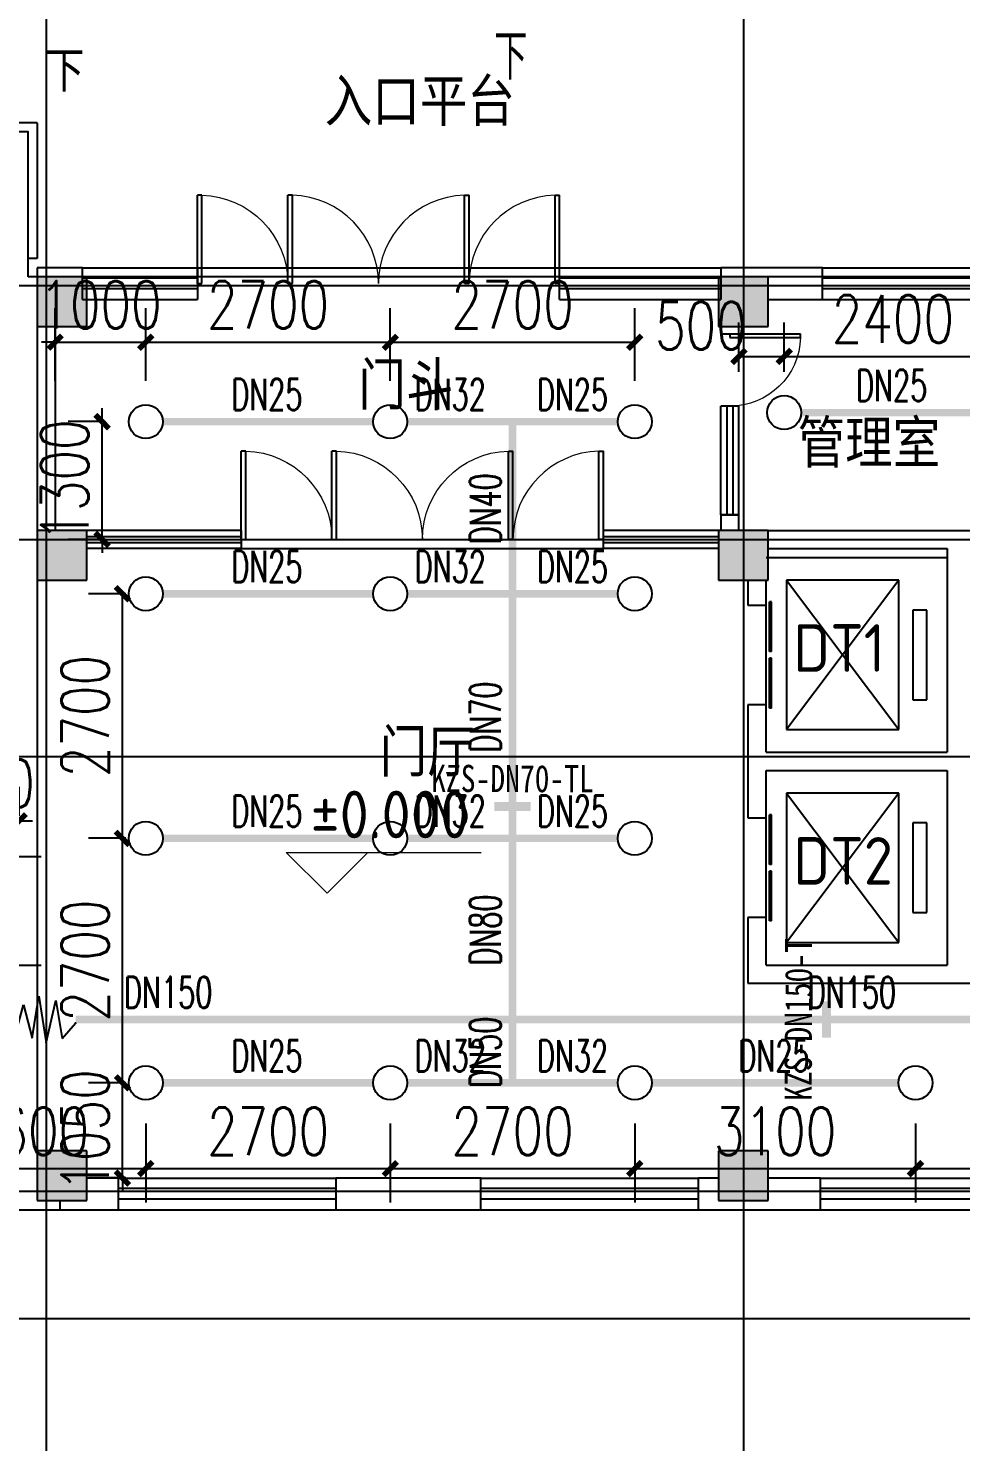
# Model space of a CAD drawing. Extents: x 0 to 2838408, y -923048 to 203859.
# Drawn here: x 2729365 to 2739663, y -204254 to -188649 of the extents above; entities that cross this region are included whole.
import ezdxf
from ezdxf.enums import TextEntityAlignment as Align

# ---------------------------------------------------------------- set-up
doc = ezdxf.new("R2010")
doc.units = 0
doc.header["$LTSCALE"] = 1000
doc.layers.add('A-ANNO-IDEN', color=3, linetype='Continuous', lineweight=0)
doc.layers.add('A-ANNO-IDEN-LEVL', color=3, linetype='Continuous', lineweight=0)
doc.layers.add('A-ANNO-TXT', color=7, linetype='Continuous', lineweight=0, plot=False)
for name, color, linetype in [('COLUMN', 9, 'Continuous'), ('DIM_喷淋', 3, 'Continuous'), ('DOTE', 8, 'Continuous'), ('E2-楼梯、坡道', 52, 'Continuous'), ('EQUIP_喷头', 7, 'Continuous'), ('EVTR', 2, 'Continuous'), ('fur', 253, 'Continuous'), ('GROUND', 2, 'Continuous'), ('PIPE-喷淋', 6, 'Continuous'), ('PUB_HATCH', 8, 'Continuous'), ('PUB_TEXT', 7, 'Continuous'), ('TEXT_喷淋', 7, 'Continuous'), ('TWT_DIM', 3, 'Continuous'), ('VALVE_喷淋', 7, 'Continuous'), ('WALL', 9, 'Continuous'), ('WINDOW', 4, 'Continuous'), ('XREF', 8, 'Continuous'), ('抗震支吊架', 2, 'Continuous')]:
    doc.layers.add(name, color=color, linetype=linetype)
doc.styles.add('-黑体_T3', font='', dxfattribs={"width": 0.8})
doc.styles.add('_TCH_DIM', font='SIMPLEX', dxfattribs={"bigfont": 'GBCBIG'})
doc.styles.add('_TCH_DIM_T3', font='SIMPLEX', dxfattribs={"width": 0.75, "bigfont": 'HZTXT'})
doc.styles.add('_TWT_PIPEDN', font='SIMPLEX', dxfattribs={"width": 0.8, "height": 2.3, "bigfont": 'HZTXT'})
doc.styles.add('kzcad', font='', dxfattribs={"width": 0.8})
doc.styles.get("Standard").update_dxf_attribs({"font": 'geniso.shx', "bigfont": 'hztxt.shx'})
doc.styles.get('-黑体_T3').set_extended_font_data('SimHei')
doc.styles.get('kzcad').set_extended_font_data('SimSun')
doc.dimstyles.new('_TWT_ARCH&&150', dxfattribs={"dimtxt": 525, "dimasz": 150, "dimexe": 375, "dimexo": 450, "dimgap": 150, "dimtad": 1, "dimdec": 0, "dimzin": 0, "dimdsep": 46, "dimtxsty": '_TCH_DIM_T3', "dimblk": 'ARCHTICK', "dimcen": 0.09, "dimclrt": 7, "dimazin": 2, "dimtfac": 1, "dimtdec": 0, "dimtix": 1, "dimtmove": 2, "dimatfit": 3, "dimfxl": 1, "dimtolj": 1, "dimtzin": 0, "dimarcsym": 0})

# ---------------------------------------------------------------- blocks, each defined once
blk = doc.blocks.new('$WINLIB2D$00000001')
at = {"color": 0}
for points in [[(-0.5, 0.5), (-0.5, -0.5)], [(-0.5, 0.5), (0.5, 0.5)], [(0.5, -0.5), (0.5, 0.5)], [(0.5, 0.1667), (-0.5, 0.1667)], [(0.5, -0.1667), (-0.5, -0.1667)], [(-0.5, -0.5), (0.5, -0.5)]]:
    blk.add_lwpolyline(points, dxfattribs=at)
blk = doc.blocks.new('$DORLIB2D$00000127')
at = {"color": 0}
for points in [[(-0.533, 0.795), (-0.533, 0.69)], [(-0.033, 0.795), (-0.533, 0.795)], [(-0.033, 0.795), (-0.033, 0.69)], [(0.533, 0.795), (0.033, 0.795)], [(0.033, 0.795), (0.033, 0.69)], [(0.533, 0.795), (0.533, 0.69)], [(-0.033, 0.69), (-0.533, 0.69)], [(0.533, 0.69), (0.033, 0.69)], [(0.5, 0.5), (-0.5, 0.5)]]:
    blk.add_lwpolyline(points, dxfattribs=at)
blk = doc.blocks.new('$DorLib2D$00000001')
for p, q in [((0.45, 0.975), (0.5, 0.975)), ((0.45, 0), (0.45, 0.975)), ((0.5, 0), (0.5, 0.975)), ((0.5, 0), (0.45, 0))]:
    blk.add_line(p, q)
at = {"lineweight": 13}
blk.add_arc((0.475, 0), 0.975, 91.4693, 180, dxfattribs=at)
blk = doc.blocks.new('$DorLib2D$00000002')
for p, q in [((-0.5, 0), (-0.5, 0.4875)), ((-0.475, 0.4875), (-0.5, 0.4875)), ((-0.475, 0), (-0.475, 0.4875)), ((0.475, 0), (0.475, 0.4875)), ((0.475, 0.4875), (0.5, 0.4875)), ((0.5, 0), (0.5, 0.4875)), ((-0.5, 0), (-0.475, 0)), ((0.5, 0), (0.475, 0))]:
    blk.add_line(p, q)
at = {"lineweight": 13}
for centre, start, end in [((-0.4875, 0), 0, 88.53072), ((0.4875, 0), 91.46928, 180)]:
    blk.add_arc(centre, 0.4875, start, end, dxfattribs=at)
blk = doc.blocks.new('1F1')
at = {"layer": 'PUB_HATCH'}
for points in [[(2393966.7, -191392.2), (2393416.7, -191392.2), (2393416.7, -191942.2), (2393966.7, -191942.2)], [(2401491.7, -191392.2), (2400941.7, -191392.2), (2400941.7, -191942.2), (2401491.7, -191942.2)], [(2393966.7, -194192.2), (2393416.7, -194192.2), (2393416.7, -194742.2), (2393966.7, -194742.2)], [(2401491.7, -194192.2), (2400941.7, -194192.2), (2400941.7, -194742.2), (2401491.7, -194742.2)], [(2393966.7, -201042.2), (2393416.7, -201042.2), (2393416.7, -201592.2), (2393966.7, -201592.2)], [(2401491.7, -201042.2), (2400941.7, -201042.2), (2400941.7, -201592.2), (2401491.7, -201592.2)]]:
    blk.add_hatch(color=256, dxfattribs=at).paths.add_polyline_path(points)
blk.add_line((2401466.7, -194492.2), (2403466.7, -194492.2))
at = {"layer": 'A-ANNO-IDEN'}
blk.add_lwpolyline([(2393350.3, -189042.2, 0, 0, 0), (2388316.7, -189042.2, 0, 120, 0), (2388766.7, -189042.2, 0, 0, 0)], format="xyseb", dxfattribs=at)
at = {"layer": 'A-ANNO-IDEN-LEVL'}
for p, q in [((2396618.7, -198198.7), (2396168.7, -197748.7)), ((2396168.7, -197748.7), (2398319.6, -197748.7)), ((2396618.7, -198198.7), (2397068.7, -197748.7))]:
    blk.add_line(p, q, dxfattribs=at)
at = {"layer": 'COLUMN'}
for p, q in [((2393966.7, -191392.2), (2393416.7, -191392.2)), ((2393416.7, -191392.2), (2393416.7, -191942.2)), ((2393966.7, -191942.2), (2393966.7, -191392.2)), ((2401491.7, -191392.2), (2400941.7, -191392.2)), ((2400941.7, -191392.2), (2400941.7, -191942.2)), ((2401491.7, -191942.2), (2401491.7, -191392.2)), ((2393416.7, -191942.2), (2393966.7, -191942.2)), ((2400941.7, -191942.2), (2401491.7, -191942.2)), ((2393966.7, -194192.2), (2393416.7, -194192.2)), ((2393416.7, -194192.2), (2393416.7, -194742.2)), ((2393966.7, -194742.2), (2393966.7, -194192.2)), ((2401491.7, -194192.2), (2400941.7, -194192.2)), ((2400941.7, -194192.2), (2400941.7, -194742.2)), ((2401491.7, -194742.2), (2401491.7, -194192.2)), ((2393416.7, -194742.2), (2393966.7, -194742.2)), ((2400941.7, -194742.2), (2401491.7, -194742.2)), ((2393966.7, -201042.2), (2393416.7, -201042.2)), ((2393416.7, -201042.2), (2393416.7, -201592.2)), ((2393966.7, -201592.2), (2393966.7, -201042.2)), ((2401491.7, -201042.2), (2400941.7, -201042.2)), ((2400941.7, -201042.2), (2400941.7, -201592.2)), ((2401491.7, -201592.2), (2401491.7, -201042.2)), ((2393416.7, -201592.2), (2393966.7, -201592.2)), ((2400941.7, -201592.2), (2401491.7, -201592.2))]:
    blk.add_line(p, q, dxfattribs=at)
at = {"layer": 'DOTE'}
for p, q in [((2393516.7, -187892.2), (2393516.7, -271092.2)), ((2401216.7, -187892.2), (2401216.7, -271092.2)), ((2453916.7, -191492.2), (2343216.7, -191492.2)), ((2392758.5, -194292.2), (2405723.1, -194292.2)), ((2453916.7, -196692.2), (2343216.7, -196692.2)), ((2453916.7, -201492.2), (2343216.7, -201492.2))]:
    blk.add_line(p, q, dxfattribs=at)
at = {"layer": 'E2-楼梯、坡道'}
blk.add_lwpolyline([(2393316.7, -191392.2), (2393316.7, -189792.2), (2393116.7, -189792.2), (2393116.7, -188292.2), (2404816.7, -188292.2), (2404816.7, -189792.2), (2404576.7, -189792.2), (2404566.7, -191392.2)], close=True, dxfattribs=at)
at = {"layer": 'EVTR'}
for p, q in [((2402931.7, -194742.2), (2401691.7, -194742.2)), ((2401691.7, -194742.2), (2401691.7, -196392.2)), ((2402931.7, -194742.2), (2401691.7, -196392.2)), ((2401691.7, -194742.2), (2402931.7, -196392.2)), ((2402931.7, -196392.2), (2402931.7, -194742.2)), ((2403241.7, -195072.2), (2403086.7, -195072.2)), ((2403086.7, -195072.2), (2403086.7, -196062.2)), ((2403241.7, -196062.2), (2403241.7, -195072.2)), ((2403086.7, -196062.2), (2403241.7, -196062.2)), ((2401691.7, -196392.2), (2402931.7, -196392.2)), ((2402931.7, -197092.2), (2401691.7, -197092.2)), ((2401691.7, -197092.2), (2401691.7, -198742.2)), ((2402931.7, -197092.2), (2401691.7, -198742.2)), ((2401691.7, -197092.2), (2402931.7, -198742.2)), ((2402931.7, -198742.2), (2402931.7, -197092.2)), ((2403241.7, -197422.2), (2403086.7, -197422.2)), ((2403086.7, -197422.2), (2403086.7, -198412.2)), ((2403241.7, -198412.2), (2403241.7, -197422.2)), ((2403086.7, -198412.2), (2403241.7, -198412.2)), ((2401691.7, -198742.2), (2402931.7, -198742.2))]:
    blk.add_line(p, q, dxfattribs=at)
at = {"layer": 'fur'}
blk.add_line((2393416.7, -191892.2), (2393416.7, -201392.2), dxfattribs=at)
at = {"layer": 'GROUND'}
blk.add_line((2363516.7, -202892.2), (2436966.7, -202892.2), dxfattribs=at)
blk.add_lwpolyline([(2363516.7, -201692.2), (2436966.7, -201692.2)], dxfattribs=at)
at = {"layer": 'WALL'}
for p, q in [((2393416.7, -189692.2), (2392166.7, -189692.2)), ((2393416.7, -189692.2), (2393416.7, -191192.2)), ((2393416.7, -191192.2), (2393316.7, -191192.2)), ((2393416.7, -191292.2), (2393416.7, -191392.2)), ((2393916.7, -191292.2), (2393416.7, -191292.2)), ((2393916.7, -191392.2), (2393916.7, -191292.2)), ((2401066.7, -191292.2), (2400966.7, -191292.2)), ((2400966.7, -191292.2), (2400966.7, -191392.2)), ((2402091.7, -191292.2), (2401066.7, -191292.2)), ((2402091.7, -191642.2), (2402091.7, -191292.2)), ((2401491.7, -191642.2), (2402091.7, -191642.2)), ((2393416.7, -191942.2), (2393416.7, -194192.2)), ((2393616.7, -191942.2), (2393616.7, -194192.2)), ((2400966.7, -191942.2), (2400966.7, -192022.2)), ((2400966.7, -192022.2), (2401166.7, -192022.2)), ((2401166.7, -192022.2), (2401166.7, -191942.2)), ((2401166.7, -194022.2), (2400966.7, -194022.2)), ((2400966.7, -194022.2), (2400966.7, -194192.2)), ((2401166.7, -194192.2), (2401166.7, -194022.2)), ((2401491.7, -194192.2), (2403566.7, -194192.2)), ((2403566.7, -194192.2), (2404216.7, -194192.2)), ((2401066.7, -194292.2), (2401066.7, -194292.2)), ((2401216.7, -194292.2), (2401216.7, -194292.2)), ((2401366.7, -194292.2), (2401366.7, -194292.2)), ((2401491.7, -194392.2), (2403466.7, -194392.2)), ((2403466.7, -194392.2), (2403466.7, -196642.2)), ((2401266.7, -194742.2), (2401266.7, -195017.2)), ((2401466.7, -195017.2), (2401466.7, -194742.2)), ((2401266.7, -195017.2), (2401466.7, -195017.2)), ((2401466.7, -196117.2), (2401266.7, -196117.2)), ((2401266.7, -196117.2), (2401266.7, -196742.2)), ((2401466.7, -196642.2), (2401466.7, -196117.2)), ((2401266.7, -196742.2), (2401266.7, -197367.2)), ((2401466.7, -196642.2), (2403466.7, -196642.2)), ((2401466.7, -197367.2), (2401466.7, -196842.2)), ((2401466.7, -196842.2), (2403466.7, -196842.2)), ((2403466.7, -196842.2), (2403466.7, -198992.2)), ((2401266.7, -197367.2), (2401466.7, -197367.2)), ((2401466.7, -198467.2), (2401266.7, -198467.2)), ((2401266.7, -198467.2), (2401266.7, -199192.2)), ((2401466.7, -198992.2), (2401466.7, -198467.2)), ((2401466.7, -198992.2), (2403466.7, -198992.2)), ((2401266.7, -199192.2), (2403566.7, -199192.2)), ((2403566.7, -199192.2), (2403766.7, -199192.2)), ((2394316.7, -201342.2), (2393966.7, -201342.2)), ((2394316.7, -201692.2), (2394316.7, -201342.2)), ((2398316.7, -201342.2), (2396716.7, -201342.2)), ((2396716.7, -201342.2), (2396716.7, -201692.2)), ((2398316.7, -201692.2), (2398316.7, -201342.2)), ((2400941.7, -201342.2), (2400716.7, -201342.2)), ((2400716.7, -201342.2), (2400716.7, -201692.2)), ((2402066.7, -201342.2), (2401491.7, -201342.2)), ((2402066.7, -201692.2), (2402066.7, -201342.2)), ((2393666.7, -201592.2), (2393666.7, -201692.2)), ((2393666.7, -201692.2), (2394316.7, -201692.2)), ((2396716.7, -201692.2), (2398316.7, -201692.2)), ((2400716.7, -201692.2), (2401216.7, -201692.2)), ((2401216.7, -201692.2), (2402066.7, -201692.2))]:
    blk.add_line(p, q, dxfattribs=at)
at = {"layer": 'WINDOW'}
for p, q in [((2395186.7, -191292.2), (2396186.7, -191292.2)), ((2396186.7, -191292.2), (2398186.7, -191292.2)), ((2398186.7, -191292.2), (2399186.7, -191292.2)), ((2395671.7, -194392.2), (2396671.7, -194392.2)), ((2396671.7, -194392.2), (2398671.7, -194392.2)), ((2398671.7, -194392.2), (2399671.7, -194392.2))]:
    blk.add_line(p, q, dxfattribs=at)
for name, p, xscale, yscale, zscale in [('$DorLib2D$00000001', (2395686.7, -191467.2), -1000, 1000, -1000), ('$DorLib2D$00000002', (2397186.7, -191467.2), 2000, 2000, 2000), ('$DorLib2D$00000001', (2398686.7, -191467.2), 1000, 1000, 1000), ('$WINLIB2D$00000001', (2394551.7, -191467.2), 1270.000000000466, -350, 1270.000000000466), ('$WINLIB2D$00000001', (2400076.7, -191467.2), 1779.999999999534, -350, 1779.999999999534), ('$WINLIB2D$00000001', (2402991.7, -191467.2), 1800, -350, 1800), ('$DorLib2D$00000001', (2399171.7, -194292.2), 1000, 1000, 1000), ('$WINLIB2D$00000001', (2395516.7, -201517.2), 2400, -350, 2400), ('$WINLIB2D$00000001', (2399516.7, -201517.2), 2400, -350, 2400), ('$WINLIB2D$00000001', (2402966.7, -201517.2), 1800, -350, 1800)]:
    blk.add_blockref(name, p, dxfattribs=dict(at, xscale=xscale, yscale=yscale, zscale=zscale))
for name, p, xscale, yscale, zscale, rotation in [('$DorLib2D$00000001', (2401066.7, -192422.2), -800, 800, -800, 270), ('$WINLIB2D$00000001', (2401066.7, -193422.2), -1200, -200, -1200, 270), ('$DorLib2D$00000001', (2396171.7, -194292.2), -1000, 1000, -1000, 359.9999999999991), ('$DorLib2D$00000002', (2397671.7, -194292.2), -2000, 2000, -2000, 359.9999999999991), ('$WINLIB2D$00000001', (2394819.2, -194292.2), -1705.000000023516, 200, -1705.000000023516, 359.9999999999991), ('$WINLIB2D$00000001', (2400306.7, -194292.2), -1270.000000000466, 200, -1270.000000000466, 359.9999999999991), ('$DORLIB2D$00000127', (2401366.7, -195567.2), 1100, 200, 1100, 270), ('$DORLIB2D$00000127', (2401366.7, -197917.2), 1100, 200, 1100, 270)]:
    blk.add_blockref(name, p, dxfattribs=dict(at, xscale=xscale, yscale=yscale, zscale=zscale, rotation=rotation))
at = {"layer": 'A-ANNO-TXT', "color": 7, "style": '-黑体_T3', "width": 0.8}
blk.add_text('下', height=394.3, dxfattribs=at).set_placement((2393507.8, -189304.7))
at = {"layer": 'A-ANNO-TXT', "color": 7}
blk.add_text('%%P0.000', height=525, dxfattribs=at).set_placement((2396436.7, -197591.2))
at = {"layer": 'PUB_TEXT', "color": 7, "style": '_TCH_DIM'}
blk.add_text('下', height=506.4, dxfattribs=at).set_placement((2398466, -189217.2))
at = {"layer": 'PUB_TEXT'}
for s, p in [('入口平台', (2396593.5, -189727.3)), ('门斗', (2396964.8, -192858.4)), ('管理室', (2401815.5, -193499)), ('DT1', (2401767.8, -195753.3)), ('门厅', (2397200.2, -196909.8)), ('DT2', (2401767.8, -198103.3))]:
    blk.add_text(s, height=525, dxfattribs=at).set_placement(p)
blk = doc.blocks.new('_ArchTick')
at = {"color": 0, "linetype": 'ByBlock', "const_width": 0.4}
blk.add_lwpolyline([(-0.5, -0.5), (0.5, 0.5)], dxfattribs=at)
blk = doc.blocks.new('*D1480')
at = {"layer": 'Defpoints', "color": 0, "linetype": 'ByBlock', "transparency": 16777216}
for p in [(2730181, -192992), (2730663, -192992), (2730663, -194292)]:
    blk.add_point(p, dxfattribs=at)
at = {"layer": 'TWT_DIM', "color": 0, "linetype": 'ByBlock', "lineweight": -2, "transparency": 16777216}
for p, q in [((2730181, -192992), (2730181, -192842)), ((2730213, -192992), (2729806, -192992)), ((2730181, -194292), (2730181, -192992)), ((2730213, -194292), (2729806, -194292)), ((2730181, -194292), (2730181, -194442))]:
    blk.add_line(p, q, dxfattribs=at)
at = {"layer": 'TWT_DIM', "color": 0, "linetype": 'ByBlock', "lineweight": -2, "transparency": 16777216, "xscale": 150, "yscale": 150, "zscale": 150}
for p, rotation in [((2730181, -192992), 270), ((2730181, -194292), 90)]:
    blk.add_blockref('_ArchTick', p, dxfattribs=dict(at, rotation=rotation))
at = {"layer": 'TWT_DIM', "color": 7, "linetype": 'ByBlock', "transparency": 16777216, "insert": (2729768, -193642), "char_height": 525, "attachment_point": 5, "rotation": 90, "style": '_TCH_DIM_T3'}
blk.add_mtext('\\A1;1300', dxfattribs=at)
blk = doc.blocks.new('*D1481')
at = {"layer": 'Defpoints', "color": 0, "linetype": 'ByBlock', "transparency": 16777216}
for p in [(2730663, -192115), (2729663, -192992), (2730663, -192992)]:
    blk.add_point(p, dxfattribs=at)
at = {"layer": 'DIM_喷淋', "color": 0, "linetype": 'ByBlock', "lineweight": -2, "transparency": 16777216}
for p, q in [((2729663, -192542), (2729663, -191740)), ((2730663, -192542), (2730663, -191740)), ((2729663, -192115), (2729513, -192115)), ((2729663, -192115), (2730663, -192115)), ((2730663, -192115), (2730813, -192115))]:
    blk.add_line(p, q, dxfattribs=at)
at = {"layer": 'DIM_喷淋', "color": 0, "linetype": 'ByBlock', "lineweight": -2, "transparency": 16777216, "xscale": 150, "yscale": 150, "zscale": 150}
blk.add_blockref('_ArchTick', (2729663, -192115), dxfattribs=at)
at = {"layer": 'DIM_喷淋', "color": 0, "linetype": 'ByBlock', "lineweight": -2, "transparency": 16777216, "xscale": 150, "yscale": 150, "zscale": 150, "rotation": 180}
blk.add_blockref('_ArchTick', (2730663, -192115), dxfattribs=at)
at = {"layer": 'DIM_喷淋', "color": 7, "linetype": 'ByBlock', "transparency": 16777216, "insert": (2730163, -191702), "char_height": 525, "attachment_point": 5, "style": '_TCH_DIM_T3'}
blk.add_mtext('\\A1;1000', dxfattribs=at)
blk = doc.blocks.new('*D1482')
at = {"layer": 'Defpoints', "color": 0, "linetype": 'ByBlock', "transparency": 16777216}
for p in [(2733363, -192115), (2730663, -192992), (2733363, -192992)]:
    blk.add_point(p, dxfattribs=at)
at = {"layer": 'DIM_喷淋', "color": 0, "linetype": 'ByBlock', "lineweight": -2, "transparency": 16777216}
for p, q in [((2730663, -192542), (2730663, -191740)), ((2733363, -192542), (2733363, -191740)), ((2730663, -192115), (2733363, -192115))]:
    blk.add_line(p, q, dxfattribs=at)
at = {"layer": 'DIM_喷淋', "color": 0, "linetype": 'ByBlock', "lineweight": -2, "transparency": 16777216, "xscale": 150, "yscale": 150, "zscale": 150, "rotation": 180}
blk.add_blockref('_ArchTick', (2730663, -192115), dxfattribs=at)
at = {"layer": 'DIM_喷淋', "color": 0, "linetype": 'ByBlock', "lineweight": -2, "transparency": 16777216, "xscale": 150, "yscale": 150, "zscale": 150}
blk.add_blockref('_ArchTick', (2733363, -192115), dxfattribs=at)
at = {"layer": 'DIM_喷淋', "color": 7, "linetype": 'ByBlock', "transparency": 16777216, "insert": (2732013, -191702), "char_height": 525, "attachment_point": 5, "style": '_TCH_DIM_T3'}
blk.add_mtext('\\A1;2700', dxfattribs=at)
blk = doc.blocks.new('*D1483')
at = {"layer": 'Defpoints', "color": 0, "linetype": 'ByBlock', "transparency": 16777216}
for p in [(2736063, -192115), (2733363, -192992), (2736063, -192992)]:
    blk.add_point(p, dxfattribs=at)
at = {"layer": 'DIM_喷淋', "color": 0, "linetype": 'ByBlock', "lineweight": -2, "transparency": 16777216}
for p, q in [((2733363, -192542), (2733363, -191740)), ((2736063, -192542), (2736063, -191740)), ((2733363, -192115), (2736063, -192115))]:
    blk.add_line(p, q, dxfattribs=at)
at = {"layer": 'DIM_喷淋', "color": 0, "linetype": 'ByBlock', "lineweight": -2, "transparency": 16777216, "xscale": 150, "yscale": 150, "zscale": 150, "rotation": 180}
blk.add_blockref('_ArchTick', (2733363, -192115), dxfattribs=at)
at = {"layer": 'DIM_喷淋', "color": 0, "linetype": 'ByBlock', "lineweight": -2, "transparency": 16777216, "xscale": 150, "yscale": 150, "zscale": 150}
blk.add_blockref('_ArchTick', (2736063, -192115), dxfattribs=at)
at = {"layer": 'DIM_喷淋', "color": 7, "linetype": 'ByBlock', "transparency": 16777216, "insert": (2734713, -191702), "char_height": 525, "attachment_point": 5, "style": '_TCH_DIM_T3'}
blk.add_mtext('\\A1;2700', dxfattribs=at)
blk = doc.blocks.new('*D1506')
at = {"layer": 'Defpoints', "color": 0, "linetype": 'ByBlock', "transparency": 16777216}
for p in [(2729263, -197399), (2728263, -197792), (2729263, -197792)]:
    blk.add_point(p, dxfattribs=at)
at = {"layer": 'TWT_DIM', "color": 0, "linetype": 'ByBlock', "lineweight": -2, "transparency": 16777216}
for p, q in [((2728263, -197342), (2728263, -197024)), ((2729263, -197342), (2729263, -197024)), ((2728263, -197399), (2728113, -197399)), ((2728263, -197399), (2729263, -197399)), ((2729263, -197399), (2729413, -197399))]:
    blk.add_line(p, q, dxfattribs=at)
at = {"layer": 'TWT_DIM', "color": 0, "linetype": 'ByBlock', "lineweight": -2, "transparency": 16777216, "xscale": 150, "yscale": 150, "zscale": 150}
blk.add_blockref('_ArchTick', (2728263, -197399), dxfattribs=at)
at = {"layer": 'TWT_DIM', "color": 0, "linetype": 'ByBlock', "lineweight": -2, "transparency": 16777216, "xscale": 150, "yscale": 150, "zscale": 150, "rotation": 180}
blk.add_blockref('_ArchTick', (2729263, -197399), dxfattribs=at)
at = {"layer": 'TWT_DIM', "color": 7, "linetype": 'ByBlock', "transparency": 16777216, "insert": (2728763, -196986), "char_height": 525, "attachment_point": 5, "style": '_TCH_DIM_T3'}
blk.add_mtext('\\A1;1000', dxfattribs=at)
blk = doc.blocks.new('*D1508')
at = {"layer": 'Defpoints', "color": 0, "linetype": 'ByBlock', "transparency": 16777216}
for p in [(2728263, -197792), (2729132, -197792), (2728263, -198992)]:
    blk.add_point(p, dxfattribs=at)
at = {"layer": 'TWT_DIM', "color": 0, "linetype": 'ByBlock', "lineweight": -2, "transparency": 16777216}
for p, q in [((2729132, -197792), (2729132, -197642)), ((2728713, -197792), (2729507, -197792)), ((2729132, -198992), (2729132, -197792)), ((2728713, -198992), (2729507, -198992)), ((2729132, -198992), (2729132, -199142))]:
    blk.add_line(p, q, dxfattribs=at)
at = {"layer": 'TWT_DIM', "color": 0, "linetype": 'ByBlock', "lineweight": -2, "transparency": 16777216, "xscale": 150, "yscale": 150, "zscale": 150}
for p, rotation in [((2729132, -197792), 270), ((2729132, -198992), 90)]:
    blk.add_blockref('_ArchTick', p, dxfattribs=dict(at, rotation=rotation))
at = {"layer": 'TWT_DIM', "color": 7, "linetype": 'ByBlock', "transparency": 16777216, "insert": (2728719, -198392), "char_height": 525, "attachment_point": 5, "rotation": 90, "style": '_TCH_DIM_T3'}
blk.add_mtext('\\A1;1200', dxfattribs=at)
blk = doc.blocks.new('*D3047')
at = {"layer": 'Defpoints', "color": 0, "linetype": 'ByBlock', "transparency": 16777216}
for p in [(2737713, -192271), (2737213, -192892), (2737713, -192892)]:
    blk.add_point(p, dxfattribs=at)
at = {"layer": 'DIM_喷淋', "color": 0, "linetype": 'ByBlock', "lineweight": -2, "transparency": 16777216}
for p, q in [((2737213, -192442), (2737213, -191896)), ((2737713, -192442), (2737713, -191896)), ((2737213, -192271), (2737713, -192271))]:
    blk.add_line(p, q, dxfattribs=at)
at = {"layer": 'DIM_喷淋', "color": 0, "linetype": 'ByBlock', "lineweight": -2, "transparency": 16777216, "xscale": 150, "yscale": 150, "zscale": 150, "rotation": 180}
blk.add_blockref('_ArchTick', (2737213, -192271), dxfattribs=at)
at = {"layer": 'DIM_喷淋', "color": 0, "linetype": 'ByBlock', "lineweight": -2, "transparency": 16777216, "xscale": 150, "yscale": 150, "zscale": 150}
blk.add_blockref('_ArchTick', (2737713, -192271), dxfattribs=at)
at = {"layer": 'DIM_喷淋', "color": 7, "linetype": 'ByBlock', "transparency": 16777216, "insert": (2736793, -191933), "char_height": 525, "attachment_point": 5, "style": '_TCH_DIM_T3'}
blk.add_mtext('\\A1;500', dxfattribs=at)
blk = doc.blocks.new('*D3048')
at = {"layer": 'Defpoints', "color": 0, "linetype": 'ByBlock', "transparency": 16777216}
for p in [(2740113, -192271), (2737713, -192892), (2740113, -192892)]:
    blk.add_point(p, dxfattribs=at)
at = {"layer": 'DIM_喷淋', "color": 0, "linetype": 'ByBlock', "lineweight": -2, "transparency": 16777216}
for p, q in [((2737713, -192442), (2737713, -191896)), ((2740113, -192442), (2740113, -191896)), ((2737713, -192271), (2740113, -192271))]:
    blk.add_line(p, q, dxfattribs=at)
at = {"layer": 'DIM_喷淋', "color": 0, "linetype": 'ByBlock', "lineweight": -2, "transparency": 16777216, "xscale": 150, "yscale": 150, "zscale": 150, "rotation": 180}
blk.add_blockref('_ArchTick', (2737713, -192271), dxfattribs=at)
at = {"layer": 'DIM_喷淋', "color": 0, "linetype": 'ByBlock', "lineweight": -2, "transparency": 16777216, "xscale": 150, "yscale": 150, "zscale": 150}
blk.add_blockref('_ArchTick', (2740113, -192271), dxfattribs=at)
at = {"layer": 'DIM_喷淋', "color": 7, "linetype": 'ByBlock', "transparency": 16777216, "insert": (2738913, -191858), "char_height": 525, "attachment_point": 5, "style": '_TCH_DIM_T3'}
blk.add_mtext('\\A1;2400', dxfattribs=at)
blk = doc.blocks.new('*D3092')
at = {"layer": 'Defpoints', "color": 0, "linetype": 'ByBlock', "transparency": 16777216}
for p in [(2730405, -200292), (2730893, -200292), (2730893, -201342)]:
    blk.add_point(p, dxfattribs=at)
at = {"layer": 'DIM_喷淋', "color": 0, "linetype": 'ByBlock', "lineweight": -2, "transparency": 16777216}
for p, q in [((2730405, -200292), (2730405, -200142)), ((2730443, -200292), (2730030, -200292)), ((2730405, -201342), (2730405, -200292)), ((2730443, -201342), (2730030, -201342)), ((2730405, -201342), (2730405, -201492))]:
    blk.add_line(p, q, dxfattribs=at)
at = {"layer": 'DIM_喷淋', "color": 0, "linetype": 'ByBlock', "lineweight": -2, "transparency": 16777216, "xscale": 150, "yscale": 150, "zscale": 150}
for p, rotation in [((2730405, -200292), 270), ((2730405, -201342), 90)]:
    blk.add_blockref('_ArchTick', p, dxfattribs=dict(at, rotation=rotation))
at = {"layer": 'DIM_喷淋', "color": 7, "linetype": 'ByBlock', "transparency": 16777216, "insert": (2729993, -200817), "char_height": 525, "attachment_point": 5, "rotation": 90, "style": '_TCH_DIM_T3'}
blk.add_mtext('\\A1;1050', dxfattribs=at)
blk = doc.blocks.new('*D3093')
at = {"layer": 'Defpoints', "color": 0, "linetype": 'ByBlock', "transparency": 16777216}
for p in [(2730405, -197592), (2730893, -197592), (2730893, -200292)]:
    blk.add_point(p, dxfattribs=at)
at = {"layer": 'DIM_喷淋', "color": 0, "linetype": 'ByBlock', "lineweight": -2, "transparency": 16777216}
for p, q in [((2730443, -197592), (2730030, -197592)), ((2730405, -200292), (2730405, -197592)), ((2730443, -200292), (2730030, -200292))]:
    blk.add_line(p, q, dxfattribs=at)
at = {"layer": 'DIM_喷淋', "color": 0, "linetype": 'ByBlock', "lineweight": -2, "transparency": 16777216, "xscale": 150, "yscale": 150, "zscale": 150}
for p, rotation in [((2730405, -197592), 90), ((2730405, -200292), 270)]:
    blk.add_blockref('_ArchTick', p, dxfattribs=dict(at, rotation=rotation))
at = {"layer": 'DIM_喷淋', "color": 7, "linetype": 'ByBlock', "transparency": 16777216, "insert": (2729993, -198942), "char_height": 525, "attachment_point": 5, "rotation": 90, "style": '_TCH_DIM_T3'}
blk.add_mtext('\\A1;2700', dxfattribs=at)
blk = doc.blocks.new('*D3094')
at = {"layer": 'Defpoints', "color": 0, "linetype": 'ByBlock', "transparency": 16777216}
for p in [(2730405, -194892), (2730893, -194892), (2730893, -197592)]:
    blk.add_point(p, dxfattribs=at)
at = {"layer": 'DIM_喷淋', "color": 0, "linetype": 'ByBlock', "lineweight": -2, "transparency": 16777216}
for p, q in [((2730443, -194892), (2730030, -194892)), ((2730405, -197592), (2730405, -194892)), ((2730443, -197592), (2730030, -197592))]:
    blk.add_line(p, q, dxfattribs=at)
at = {"layer": 'DIM_喷淋', "color": 0, "linetype": 'ByBlock', "lineweight": -2, "transparency": 16777216, "xscale": 150, "yscale": 150, "zscale": 150}
for p, rotation in [((2730405, -194892), 90), ((2730405, -197592), 270)]:
    blk.add_blockref('_ArchTick', p, dxfattribs=dict(at, rotation=rotation))
at = {"layer": 'DIM_喷淋', "color": 7, "linetype": 'ByBlock', "transparency": 16777216, "insert": (2729993, -196242), "char_height": 525, "attachment_point": 5, "rotation": 90, "style": '_TCH_DIM_T3'}
blk.add_mtext('\\A1;2700', dxfattribs=at)
blk = doc.blocks.new('*D3117')
at = {"layer": 'Defpoints', "color": 0, "linetype": 'ByBlock', "transparency": 16777216}
for p in [(2739163, -200292), (2742163, -200292), (2742163, -201239)]:
    blk.add_point(p, dxfattribs=at)
at = {"layer": 'DIM_喷淋', "color": 0, "linetype": 'ByBlock', "lineweight": -2, "transparency": 16777216}
for p, q in [((2739163, -200742), (2739163, -201614)), ((2742163, -200742), (2742163, -201614)), ((2739163, -201239), (2742163, -201239))]:
    blk.add_line(p, q, dxfattribs=at)
at = {"layer": 'DIM_喷淋', "color": 0, "linetype": 'ByBlock', "lineweight": -2, "transparency": 16777216, "xscale": 150, "yscale": 150, "zscale": 150, "rotation": 180}
blk.add_blockref('_ArchTick', (2739163, -201239), dxfattribs=at)
at = {"layer": 'DIM_喷淋', "color": 0, "linetype": 'ByBlock', "lineweight": -2, "transparency": 16777216, "xscale": 150, "yscale": 150, "zscale": 150}
blk.add_blockref('_ArchTick', (2742163, -201239), dxfattribs=at)
at = {"layer": 'DIM_喷淋', "color": 7, "linetype": 'ByBlock', "transparency": 16777216, "insert": (2740663, -200826), "char_height": 525, "attachment_point": 5, "style": '_TCH_DIM_T3'}
blk.add_mtext('\\A1;3000', dxfattribs=at)
blk = doc.blocks.new('*D3118')
at = {"layer": 'Defpoints', "color": 0, "linetype": 'ByBlock', "transparency": 16777216}
for p in [(2736063, -200292), (2739163, -200292), (2739163, -201239)]:
    blk.add_point(p, dxfattribs=at)
at = {"layer": 'DIM_喷淋', "color": 0, "linetype": 'ByBlock', "lineweight": -2, "transparency": 16777216}
for p, q in [((2736063, -200742), (2736063, -201614)), ((2739163, -200742), (2739163, -201614)), ((2736063, -201239), (2739163, -201239))]:
    blk.add_line(p, q, dxfattribs=at)
at = {"layer": 'DIM_喷淋', "color": 0, "linetype": 'ByBlock', "lineweight": -2, "transparency": 16777216, "xscale": 150, "yscale": 150, "zscale": 150, "rotation": 180}
blk.add_blockref('_ArchTick', (2736063, -201239), dxfattribs=at)
at = {"layer": 'DIM_喷淋', "color": 0, "linetype": 'ByBlock', "lineweight": -2, "transparency": 16777216, "xscale": 150, "yscale": 150, "zscale": 150}
blk.add_blockref('_ArchTick', (2739163, -201239), dxfattribs=at)
at = {"layer": 'DIM_喷淋', "color": 7, "linetype": 'ByBlock', "transparency": 16777216, "insert": (2737613, -200826), "char_height": 525, "attachment_point": 5, "style": '_TCH_DIM_T3'}
blk.add_mtext('\\A1;3100', dxfattribs=at)
blk = doc.blocks.new('*D3119')
at = {"layer": 'Defpoints', "color": 0, "linetype": 'ByBlock', "transparency": 16777216}
for p in [(2733363, -200292), (2736063, -200292), (2736063, -201239)]:
    blk.add_point(p, dxfattribs=at)
at = {"layer": 'DIM_喷淋', "color": 0, "linetype": 'ByBlock', "lineweight": -2, "transparency": 16777216}
for p, q in [((2733363, -200742), (2733363, -201614)), ((2736063, -200742), (2736063, -201614)), ((2733363, -201239), (2736063, -201239))]:
    blk.add_line(p, q, dxfattribs=at)
at = {"layer": 'DIM_喷淋', "color": 0, "linetype": 'ByBlock', "lineweight": -2, "transparency": 16777216, "xscale": 150, "yscale": 150, "zscale": 150, "rotation": 180}
blk.add_blockref('_ArchTick', (2733363, -201239), dxfattribs=at)
at = {"layer": 'DIM_喷淋', "color": 0, "linetype": 'ByBlock', "lineweight": -2, "transparency": 16777216, "xscale": 150, "yscale": 150, "zscale": 150}
blk.add_blockref('_ArchTick', (2736063, -201239), dxfattribs=at)
at = {"layer": 'DIM_喷淋', "color": 7, "linetype": 'ByBlock', "transparency": 16777216, "insert": (2734713, -200826), "char_height": 525, "attachment_point": 5, "style": '_TCH_DIM_T3'}
blk.add_mtext('\\A1;2700', dxfattribs=at)
blk = doc.blocks.new('*D3120')
at = {"layer": 'Defpoints', "color": 0, "linetype": 'ByBlock', "transparency": 16777216}
for p in [(2730663, -200292), (2733363, -200292), (2733363, -201239)]:
    blk.add_point(p, dxfattribs=at)
at = {"layer": 'DIM_喷淋', "color": 0, "linetype": 'ByBlock', "lineweight": -2, "transparency": 16777216}
for p, q in [((2730663, -200742), (2730663, -201614)), ((2733363, -200742), (2733363, -201614)), ((2730663, -201239), (2733363, -201239))]:
    blk.add_line(p, q, dxfattribs=at)
at = {"layer": 'DIM_喷淋', "color": 0, "linetype": 'ByBlock', "lineweight": -2, "transparency": 16777216, "xscale": 150, "yscale": 150, "zscale": 150, "rotation": 180}
blk.add_blockref('_ArchTick', (2730663, -201239), dxfattribs=at)
at = {"layer": 'DIM_喷淋', "color": 0, "linetype": 'ByBlock', "lineweight": -2, "transparency": 16777216, "xscale": 150, "yscale": 150, "zscale": 150}
blk.add_blockref('_ArchTick', (2733363, -201239), dxfattribs=at)
at = {"layer": 'DIM_喷淋', "color": 7, "linetype": 'ByBlock', "transparency": 16777216, "insert": (2732013, -200826), "char_height": 525, "attachment_point": 5, "style": '_TCH_DIM_T3'}
blk.add_mtext('\\A1;2700', dxfattribs=at)
blk = doc.blocks.new('*D3121')
at = {"layer": 'Defpoints', "color": 0, "linetype": 'ByBlock', "transparency": 16777216}
for p in [(2728063, -200292), (2730663, -200292), (2730663, -201239)]:
    blk.add_point(p, dxfattribs=at)
at = {"layer": 'DIM_喷淋', "color": 0, "linetype": 'ByBlock', "lineweight": -2, "transparency": 16777216}
for p, q in [((2728063, -200742), (2728063, -201614)), ((2730663, -200742), (2730663, -201614)), ((2728063, -201239), (2730663, -201239))]:
    blk.add_line(p, q, dxfattribs=at)
at = {"layer": 'DIM_喷淋', "color": 0, "linetype": 'ByBlock', "lineweight": -2, "transparency": 16777216, "xscale": 150, "yscale": 150, "zscale": 150, "rotation": 180}
blk.add_blockref('_ArchTick', (2728063, -201239), dxfattribs=at)
at = {"layer": 'DIM_喷淋', "color": 0, "linetype": 'ByBlock', "lineweight": -2, "transparency": 16777216, "xscale": 150, "yscale": 150, "zscale": 150}
blk.add_blockref('_ArchTick', (2730663, -201239), dxfattribs=at)
at = {"layer": 'DIM_喷淋', "color": 7, "linetype": 'ByBlock', "transparency": 16777216, "insert": (2729363, -200826), "char_height": 525, "attachment_point": 5, "style": '_TCH_DIM_T3'}
blk.add_mtext('\\A1;2600', dxfattribs=at)
blk = doc.blocks.new('*D3150')
at = {"layer": 'Defpoints', "color": 0, "linetype": 'ByBlock', "transparency": 16777216}
for p in [(2729263, -197399), (2728263, -197792), (2729263, -197792)]:
    blk.add_point(p, dxfattribs=at)
at = {"layer": 'TWT_DIM', "color": 0, "linetype": 'ByBlock', "lineweight": -2, "transparency": 16777216}
for p, q in [((2728263, -197342), (2728263, -197024)), ((2729263, -197342), (2729263, -197024)), ((2728263, -197399), (2728113, -197399)), ((2728263, -197399), (2729263, -197399)), ((2729263, -197399), (2729413, -197399))]:
    blk.add_line(p, q, dxfattribs=at)
at = {"layer": 'TWT_DIM', "color": 0, "linetype": 'ByBlock', "lineweight": -2, "transparency": 16777216, "xscale": 150, "yscale": 150, "zscale": 150}
blk.add_blockref('_ArchTick', (2728263, -197399), dxfattribs=at)
at = {"layer": 'TWT_DIM', "color": 0, "linetype": 'ByBlock', "lineweight": -2, "transparency": 16777216, "xscale": 150, "yscale": 150, "zscale": 150, "rotation": 180}
blk.add_blockref('_ArchTick', (2729263, -197399), dxfattribs=at)
at = {"layer": 'TWT_DIM', "color": 7, "linetype": 'ByBlock', "transparency": 16777216, "insert": (2728763, -196986), "char_height": 525, "attachment_point": 5, "style": '_TCH_DIM_T3'}
blk.add_mtext('\\A1;1000', dxfattribs=at)
blk = doc.blocks.new('*D3151')
at = {"layer": 'Defpoints', "color": 0, "linetype": 'ByBlock', "transparency": 16777216}
for p in [(2728263, -197792), (2729132, -197792), (2728263, -198992)]:
    blk.add_point(p, dxfattribs=at)
at = {"layer": 'TWT_DIM', "color": 0, "linetype": 'ByBlock', "lineweight": -2, "transparency": 16777216}
for p, q in [((2729132, -197792), (2729132, -197642)), ((2728713, -197792), (2729507, -197792)), ((2729132, -198992), (2729132, -197792)), ((2728713, -198992), (2729507, -198992)), ((2729132, -198992), (2729132, -199142))]:
    blk.add_line(p, q, dxfattribs=at)
at = {"layer": 'TWT_DIM', "color": 0, "linetype": 'ByBlock', "lineweight": -2, "transparency": 16777216, "xscale": 150, "yscale": 150, "zscale": 150}
for p, rotation in [((2729132, -197792), 270), ((2729132, -198992), 90)]:
    blk.add_blockref('_ArchTick', p, dxfattribs=dict(at, rotation=rotation))
at = {"layer": 'TWT_DIM', "color": 7, "linetype": 'ByBlock', "transparency": 16777216, "insert": (2728719, -198392), "char_height": 525, "attachment_point": 5, "rotation": 90, "style": '_TCH_DIM_T3'}
blk.add_mtext('\\A1;1200', dxfattribs=at)
blk = doc.blocks.new('$TwtSys$00000125')
blk.add_circle((0, 0, 0), 1)
blk = doc.blocks.new('$VALVE$00000546')
for p, q in [((-371, -30), (-282, 187)), ((-282, 187), (-271, -153)), ((-127, -153), (-55, 121)), ((-55, 121), (17, -153)), ((17, -153), (72, 191)), ((72, 191), (131, -191)), ((131, -191), (211, 154)), ((211, 154), (261, -156)), ((-271, -153), (-183, 65)), ((-183, 65), (-127, -153)), ((261, -156), (371, -30))]:
    blk.add_line(p, q)
for p in [(-371, -30), (371, -30)]:
    blk.add_point(p)

msp = doc.modelspace()

# ---------------------------------------------------------------- linework, layer by layer
at = {"layer": 'PIPE-喷淋', "linetype": 'ByBlock', "ltscale": 1.5, "const_width": 82.5}
for points in [[(2737900, -192892.2), (2739925, -192892.2)], [(2730850, -192992.2), (2733175, -192992.2)], [(2733550, -192992.2), (2734712.5, -192992.2)], [(2734712.5, -192992.2), (2734712.5, -194892.2)], [(2734712.5, -192992.2), (2735875, -192992.2)], [(2730850, -194892.2), (2733175, -194892.2)], [(2733550, -194892.2), (2734712.5, -194892.2)], [(2734712.5, -194892.2), (2735875, -194892.2)], [(2734712.5, -194892.2), (2734712.5, -197592.2)], [(2730850, -197592.2), (2733175, -197592.2)], [(2733550, -197592.2), (2734712.5, -197592.2)], [(2734712.5, -197592.2), (2735875, -197592.2)], [(2734712.5, -197592.2), (2734712.5, -199592.2)], [(2729886.9, -199592.2), (2734712.5, -199592.2)], [(2734712.5, -199592.2), (2742212.5, -199592.2)], [(2734712.5, -199592.2), (2734712.5, -200292.2)], [(2730850, -200292.2), (2733175, -200292.2)], [(2733550, -200292.2), (2734712.5, -200292.2)], [(2734712.5, -200292.2), (2735875, -200292.2)], [(2738975, -200292.2), (2736250, -200292.2)]]:
    msp.add_lwpolyline(points, dxfattribs=at)
at = {"layer": '抗震支吊架', "color": 4, "const_width": 100}
for points in [[(2734512.5, -197242.2), (2734912.5, -197242.2)], [(2738179.2, -199792.2), (2738179.2, -199392.2)]]:
    msp.add_lwpolyline(points, dxfattribs=at)

# ---------------------------------------------------------------- block references
at = {"layer": 'EQUIP_喷头', "linetype": 'ByBlock', "xscale": 187.5, "yscale": 187.5, "zscale": 187.5}
for p in [(2737712.5, -192892.2), (2730662.5, -192992.2), (2733362.5, -192992.2), (2736062.5, -192992.2), (2730662.5, -194892.2), (2733362.5, -194892.2), (2736062.5, -194892.2), (2730662.5, -197592.2), (2733362.5, -197592.2), (2736062.5, -197592.2), (2730662.5, -200292.2), (2733362.5, -200292.2), (2736062.5, -200292.2), (2739162.5, -200292.2)]:
    msp.add_blockref('$TwtSys$00000125', p, dxfattribs=at)
at = {"layer": 'VALVE_喷淋', "linetype": 'ByBlock', "xscale": 1.35, "yscale": 1.35, "zscale": 1.35}
msp.add_blockref('$VALVE$00000546', (2729386.1, -199592.2), dxfattribs=at)
at = {"layer": 'XREF'}
msp.add_blockref('1F1', (336045.8, 0), dxfattribs=at)

# ---------------------------------------------------------------- texts
at = {"layer": 'TEXT_喷淋', "color": 251, "linetype": 'ByBlock', "style": '_TWT_PIPEDN', "width": 0.64}
for s, p in [('DN25', (2731607.7, -192864.7)), ('DN32', (2733632.7, -192864.7)), ('DN25', (2734982.7, -192864.7)), ('DN25', (2738507.7, -192764.7)), ('DN25', (2731607.7, -194764.7)), ('DN32', (2733632.7, -194764.7)), ('DN25', (2734982.7, -194764.7)), ('DN25', (2731607.7, -197464.7)), ('DN32', (2733632.7, -197464.7)), ('DN25', (2734982.7, -197464.7)), ('DN25', (2731607.7, -200164.7)), ('DN32', (2733632.7, -200164.7)), ('DN32', (2734982.7, -200164.7))]:
    msp.add_text(s, height=345, dxfattribs=at).set_placement(p)
for s, rotation, p in [('DN40', 90, (2734585, -194347)), ('DN50', 90, (2734585, -200347)), ('DN25', 359.99998, (2737207.7, -200164.7))]:
    msp.add_text(s, height=345, rotation=rotation, dxfattribs=at).set_placement(p)
at = {"layer": 'TEXT_喷淋', "linetype": 'ByBlock', "style": '_TWT_PIPEDN', "width": 0.64}
for s, p in [('DN70', (2734585, -196647)), ('DN80', (2734585, -198997))]:
    msp.add_text(s, height=345, rotation=90, dxfattribs=at).set_placement(p)
for p in [(2730423.6, -199464.7), (2737973.6, -199464.7)]:
    msp.add_text('DN150', height=345, dxfattribs=at).set_placement(p)
at = {"layer": '抗震支吊架', "color": 4, "style": 'kzcad', "width": 0.8}
for s, rotation, p in [('KZS-DN70-TL', 359.88539, (2734712.5, -197082.2)), ('KZS-DN150-T', 89.88539, (2738019.2, -199592.2))]:
    msp.add_text(s, height=300, rotation=rotation, dxfattribs=at).set_placement(p, align=Align.CENTER)

# ---------------------------------------------------------------- dimensions: what is measured, and where the dimension line sits
at = {"layer": 'DIM_喷淋', "linetype": 'ByBlock'}
for p1, p2, distance, picture, middle in [((2729662.5, -192992.2), (2730662.5, -192992.2), 877.4, '*D1481', (2730162.5, -191702.3)), ((2730662.5, -192992.2), (2733362.5, -192992.2), 877.4, '*D1482', (2732012.5, -191702.3)), ((2733362.5, -192992.2), (2736062.5, -192992.2), 877.4, '*D1483', (2734712.5, -191702.3)), ((2737712.5, -192892.2), (2740112.5, -192892.2), 621.3, '*D3048', (2738912.5, -191858.4)), ((2730892.8, -197592.2), (2730892.8, -194892.2), 487.8, '*D3094', (2729992.5, -196242.2)), ((2730892.8, -200292.2), (2730892.8, -197592.2), 487.8, '*D3093', (2729992.5, -198942.2)), ((2730892.8, -201342.2), (2730892.8, -200292.2), 487.8, '*D3092', (2729992.5, -200817.2)), ((2728062.5, -200292.2), (2730662.5, -200292.2), -946.6, '*D3121', (2729362.5, -200826.3)), ((2730662.5, -200292.2), (2733362.5, -200292.2), -946.6, '*D3120', (2732012.5, -200826.3)), ((2733362.5, -200292.2), (2736062.5, -200292.2), -946.6, '*D3119', (2734712.5, -200826.3)), ((2736062.5, -200292.2), (2739162.5, -200292.2), -946.6, '*D3118', (2737612.5, -200826.3)), ((2739162.5, -200292.2), (2742162.5, -200292.2), -946.6, '*D3117', (2740662.5, -200826.3))]:
    dim = msp.add_aligned_dim(p1=p1, p2=p2, distance=distance, dimstyle='_TWT_ARCH&&150', dxfattribs=at)
    dim.commit()
    dim.dimension.update_dxf_attribs({"geometry": picture, "text_midpoint": middle})
dim = msp.add_linear_dim(base=(2737712.5, -192270.9), p1=(2737212.5, -192892.2), p2=(2737712.5, -192892.2), angle=0, dimstyle='_TWT_ARCH&&150', dxfattribs=at)
dim.commit()
dim.dimension.update_dxf_attribs({"geometry": '*D3047', "text_midpoint": (2736792.5, -191933.4), "dimtype": 129})
at = {"layer": 'TWT_DIM', "linetype": 'ByBlock'}
for p1, p2, distance, picture, middle in [((2730662.5, -194292.2), (2730662.5, -192992.2), 481.8, '*D1480', (2729768.2, -193642.2)), ((2728262.5, -197792.2), (2729262.5, -197792.2), 393.4, '*D1506', (2728762.5, -196986.3)), ((2728262.5, -197792.2), (2729262.5, -197792.2), 393.4, '*D3150', (2728762.5, -196986.3)), ((2728262.5, -198992.2), (2728262.5, -197792.2), -869.3, '*D1508', (2728719.3, -198392.2)), ((2728262.5, -198992.2), (2728262.5, -197792.2), -869.3, '*D3151', (2728719.3, -198392.2))]:
    dim = msp.add_aligned_dim(p1=p1, p2=p2, distance=distance, dimstyle='_TWT_ARCH&&150', dxfattribs=at)
    dim.commit()
    dim.dimension.update_dxf_attribs({"geometry": picture, "text_midpoint": middle})

doc.saveas('drawing.dxf')
